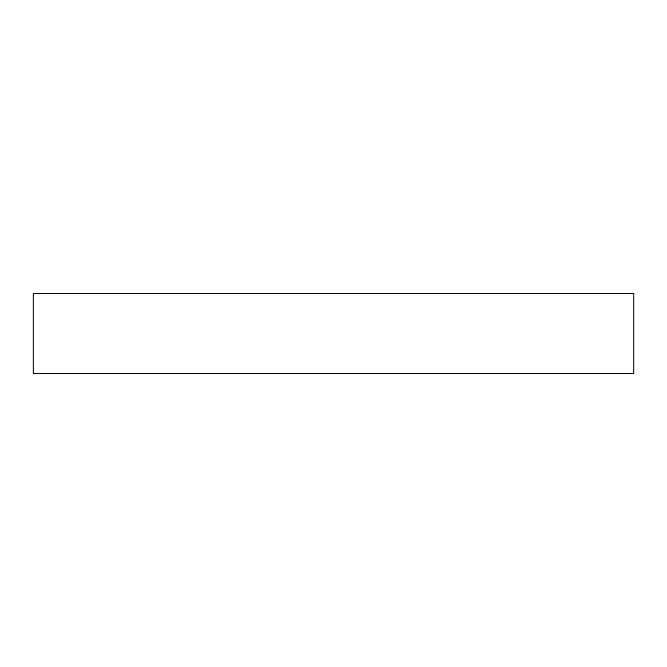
<?xml version="1.0" encoding="UTF-8"?>
<svg xmlns="http://www.w3.org/2000/svg" width="667" height="667" viewBox="0 0 667 667"><rect width="100%" height="100%" fill="white"/><g stroke="black" fill="none" stroke-linecap="round" stroke-linejoin="round"><path stroke-width="1" d="M633.65 293.48L33.35 293.48L33.35 373.52L633.65 373.52L633.65 293.48"/></g></svg>
